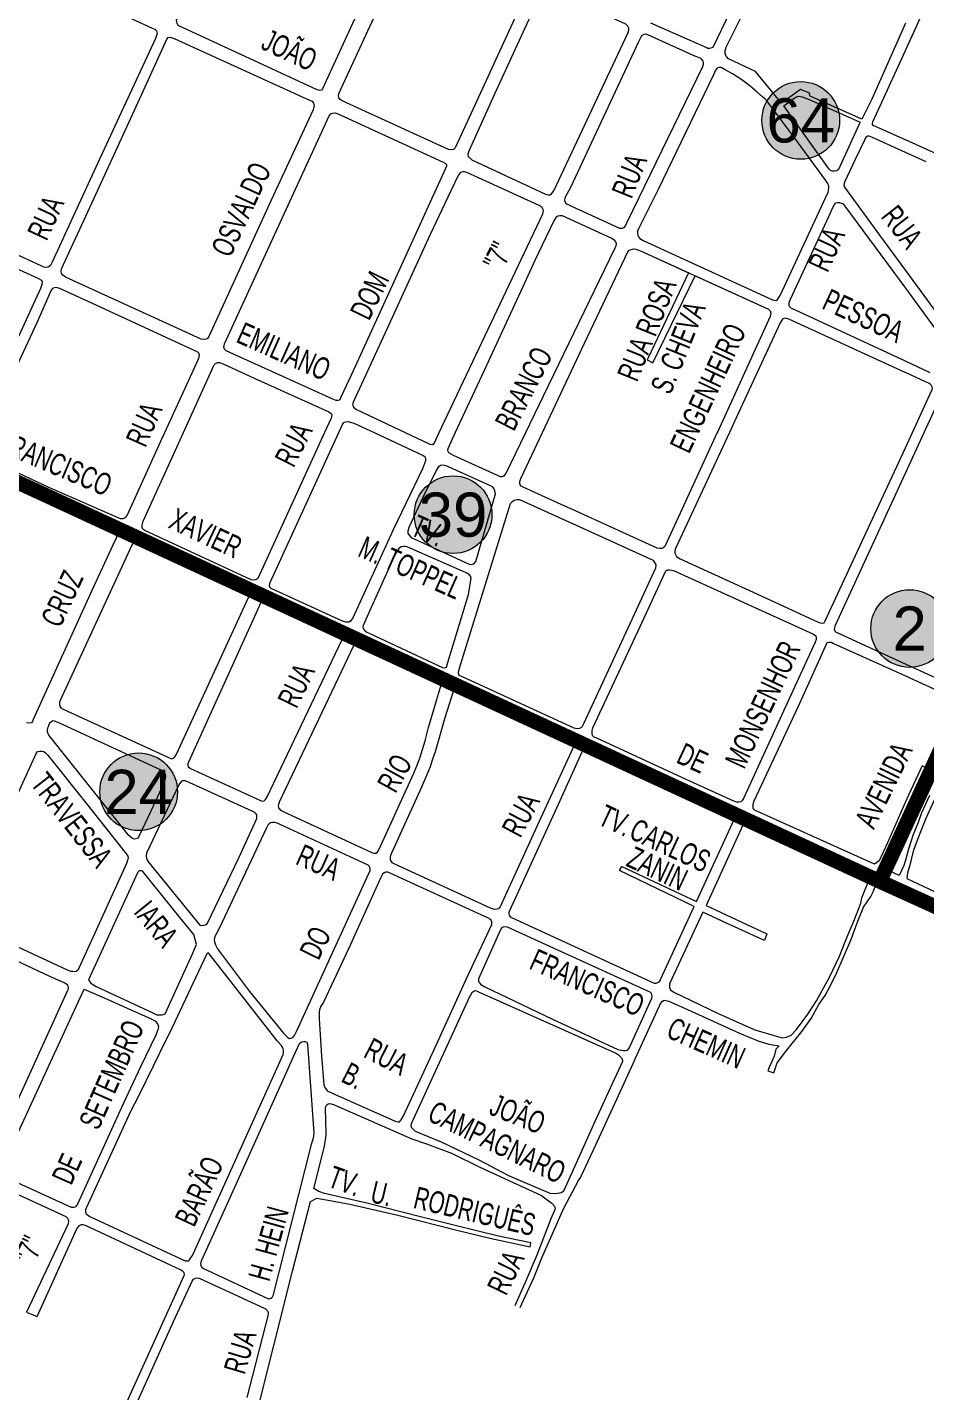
# Model space of a CAD drawing. Header units: millimetres. Extents: x 617885 to 663705, y 7172943 to 7234736.
# Drawn here: x 647603 to 648214, y 7182148 to 7183075 of the extents above; entities that cross this region are included whole.
import ezdxf
from ezdxf.enums import TextEntityAlignment as Align

# ---------------------------------------------------------------- set-up
doc = ezdxf.new("R2010")
doc.units = ezdxf.units.MM
for name, color, linetype in [('BAIRROS', 12, 'Continuous'), ('CMEI', 51, 'Continuous'), ('Equipamentos Públicos', 171, 'Continuous'), ('Escolas Municipais', 21, 'Continuous')]:
    doc.layers.add(name, color=color, linetype=linetype)
doc.layers.add('TOP_VIAS 10.000', color=7, linetype='Continuous', lineweight=9)
doc.layers.add('VIAS', color=7, linetype='Continuous', lineweight=5)
doc.styles.add('LDUP', font='LDUP.SHX')
doc.styles.get("Standard").update_dxf_attribs({"font": 'arial.ttf'})

msp = doc.modelspace()

# ---------------------------------------------------------------- hatches: boundary and pattern name
at = {"layer": 'CMEI', "true_color": 0xffff99}
h = msp.add_hatch(color=51, dxfattribs=at)
edge = h.paths.add_edge_path()
edge.add_arc((648202.93, 7182666.87), 26.4, 0, 360)
at = {"layer": 'Equipamentos Públicos', "true_color": 0xb3b3ff}
h = msp.add_hatch(color=151, dxfattribs=at)
edge = h.paths.add_edge_path()
edge.add_arc((648128.91, 7183012.17), 26.4, 0, 360)
h = msp.add_hatch(color=151, dxfattribs=at)
edge = h.paths.add_edge_path()
edge.add_arc((647892.62, 7182744.24), 26.4, 0, 360)
at = {"layer": 'Escolas Municipais'}
h = msp.add_hatch(color=21, dxfattribs=at)
edge = h.paths.add_edge_path()
edge.add_arc((647678.95, 7182555.9), 26.4, 0, 360)

# ---------------------------------------------------------------- linework, layer by layer
at = {"layer": 'BAIRROS', "lineweight": 40, "ltscale": 0.3, "const_width": 10}
for points in [[(647338.63, 7183238.88), (647837.5, 7184325.96), (648625.42, 7184374.74), (648591.28, 7184288.4), (648446.86, 7183982.95), (648825.21, 7183807.99), (648825.21, 7183807.99), (648846.28, 7183787.36), (648932.28, 7183702.31), (648957.44, 7183675.59), (648789.64, 7183531.31), (648725.53, 7183477.1), (648609.78, 7183399.82), (648579.81, 7183378.71), (648494.05, 7183322.27), (648554.5, 7183300.78), (648182.66, 7182495.01), (647174.21, 7182961.87), (647236.64, 7183017.35), (647338.62, 7183238.86)], [(648554.5, 7183300.78), (648182.69, 7182495.33), (648182.69, 7182495.33), (648182.69, 7182495.33), (648182.69, 7182495.33), (648182.66, 7182495.01), (648182.66, 7182495.01), (648908.21, 7182165.37)], [(647173.93, 7182961.99), (648182.39, 7182495.13), (648908.21, 7182165.37), (648881.73, 7182076.12)]]:
    msp.add_lwpolyline(points, dxfattribs=at)
at = {"layer": 'CMEI', "color": 7, "lineweight": 5}
msp.add_circle((648202.93, 7182666.87), 26.4, dxfattribs=at)
at = {"layer": 'Equipamentos Públicos', "color": 7, "lineweight": 5}
for centre in [(648128.91, 7183012.17), (647892.62, 7182744.24)]:
    msp.add_circle(centre, 26.4, dxfattribs=at)
at = {"layer": 'Escolas Municipais', "color": 7, "lineweight": 5}
msp.add_circle((647678.95, 7182555.9), 26.4, dxfattribs=at)
at = {"layer": 'VIAS', "color": 253}
for points in [[(647854.62, 7183147.31), (647854.89, 7183146.18), (647854.88, 7183144.78), (647803.98, 7183033.64), (647803.13, 7183032.81), (647802.01, 7183032.54), (647800.33, 7183032.84), (647705.85, 7183076.61), (647705.02, 7183078.02), (647704.76, 7183080.27), (647705.05, 7183081.39), (647755.94, 7183190.84), (647756.79, 7183191.68), (647758.47, 7183192.22), (647760.16, 7183191.93), (647852.95, 7183148.72)], [(647893.96, 7182993.64), (647892.89, 7182992.39), (647891.81, 7182992.09), (647889.43, 7182992.36), (647817.22, 7183025.55), (647815.86, 7183026.38), (647814.99, 7183027.46), (647814.79, 7183028.84), (647815.2, 7183030.99), (647865.42, 7183139.76), (647866.29, 7183140.64), (647867.64, 7183141.06), (647869, 7183141.15), (647871.7, 7183140.65), (647943.23, 7183107.52), (647944.38, 7183106.36), (647944.73, 7183105.3), (647944.75, 7183104.09), (647943.54, 7183101.08), (647903.65, 7183014.09)], [(647532.5, 7182950.26), (647530.03, 7182951.79), (647529.16, 7182952.76), (647528.96, 7182953.91), (647536.69, 7182971.68), (647563.36, 7183029.97), (647600.66, 7183111.15), (647601.88, 7183112.54), (647603.89, 7183113.1), (647606.79, 7183112.43), (647687.73, 7183075.16), (647689.92, 7183074.12), (647691.01, 7183072.93), (647691.48, 7183071.18), (647690.44, 7183067.87), (647651.24, 7182983.44), (647619.99, 7182915.31), (647619.11, 7182913.56), (647618.24, 7182912.93), (647617.28, 7182912.47), (647616.21, 7182912.22), (647614.62, 7182912.48), (647612.77, 7182913.35), (647586.66, 7182925.43)], [(647903.28, 7182991.35), (647902.77, 7182989.13), (647902.88, 7182987.57), (647905.19, 7182985.5), (647905.31, 7182985.43), (647955.46, 7182961.99), (647957.23, 7182961.52), (647958.4, 7182961.64), (647959.44, 7182962.2), (647961.04, 7182964.32), (648011.59, 7183071.93), (648012.11, 7183073.51), (648012.02, 7183074.94), (648011.39, 7183076.3), (648010.05, 7183077.66), (647958.38, 7183101.05), (647956.62, 7183101.87), (647955.27, 7183101.88), (647954.1, 7183101.26), (647952.96, 7183099.83), (647951.91, 7183097.83), (647920.57, 7183029.52)], [(648311.65, 7183039.39), (648312.21, 7183037.99), (648312.21, 7183036.31), (648311.37, 7183033.79), (648280.22, 7182965.18), (648278.82, 7182964.34), (648277.42, 7182964.34), (648275.45, 7182964.9), (648240.83, 7182980.48), (648233.62, 7182983.73), (648200, 7182998.86), (648178.22, 7183008.66), (648177.66, 7183009.5), (648177.66, 7183010.34), (648177.95, 7183011.18), (648200, 7183059.64), (648211.34, 7183084.56), (648212.18, 7183085.12), (648213.3, 7183085.12), (648214.42, 7183084.84), (648309.41, 7183041.08)], [(647698.17, 7183067.39), (647699.07, 7183068.41), (647700.43, 7183068.65), (647703.19, 7183067.94), (647795.11, 7183025.98), (647796.92, 7183025.24), (647797.88, 7183023.79), (647798.25, 7183022.3), (647797.45, 7183019.32), (647769.1, 7182958), (647726.56, 7182865.25), (647725.81, 7182863.97), (647724.79, 7182863.53), (647723.64, 7182863.33), (647721.42, 7182863.59), (647629.19, 7182905.62), (647627.36, 7182906.93), (647626.52, 7182908.13), (647626.3, 7182909.59), (647626.56, 7182911.23), (647647.09, 7182955.95), (647681.18, 7183029.99)], [(647968.55, 7182959.52), (647968.34, 7182957.75), (647969.16, 7182955.77), (647973.11, 7182953.91), (648005.79, 7182938.87), (648007.7, 7182938.89), (648008.84, 7182939.44), (648009.78, 7182940.45), (648010.91, 7182942.93), (648062.39, 7183048.81), (648062.87, 7183050.33), (648062.83, 7183051.56), (648062.54, 7183052.47), (648061.61, 7183053.49), (648060.78, 7183054.4), (648057.02, 7183055.91), (648025.08, 7183070.33), (648023.72, 7183070.72), (648022.24, 7183070.61), (648020.65, 7183069.66), (648018.66, 7183065.65), (647972.33, 7182966.67)], [(648147.72, 7182964.73), (648147.93, 7182966.18), (648147.94, 7182967.49), (648147.37, 7182969.3), (648146, 7182971.27), (648124.16, 7183001.02), (648106.63, 7183024.51), (648104.78, 7183026.6), (648102.91, 7183028.18), (648099.17, 7183031.56), (648094.44, 7183035.49), (648088.76, 7183039.67), (648082.62, 7183043.82), (648077.62, 7183046.6), (648074.74, 7183048.13), (648073.16, 7183048.06), (648072.12, 7183047.67), (648070.99, 7183046.36), (648069.65, 7183043.25), (648031.93, 7182965.3), (648018.55, 7182938.53), (648018.01, 7182936.82), (648017.99, 7182935.02), (648018.42, 7182933.32), (648019.57, 7182932.01), (648021.71, 7182930.57), (648109.67, 7182890.26), (648111.15, 7182889.92), (648112.19, 7182889.75), (648112.94, 7182890.09), (648113.63, 7182891.05), (648114.87, 7182893.18), (648147.45, 7182963.45)], [(647810.61, 7183017.2), (647812.65, 7183017.25), (647818.42, 7183014.91), (647885.88, 7182983.75), (647887.37, 7182982.86), (647888.08, 7182982.14), (647888.05, 7182981.18), (647887.27, 7182978.93), (647843.01, 7182882.17), (647823.6, 7182839.56), (647816.31, 7182824.11), (647815.69, 7182822.27), (647814.63, 7182821.77), (647813.19, 7182821.72), (647810.87, 7182822.62), (647738.34, 7182855.56), (647737.28, 7182856.78), (647736.81, 7182857.89), (647737.32, 7182860.25), (647808.44, 7183015.3), (647809.46, 7183016.54)], [(647953.97, 7182950.54), (647953.91, 7182951.69), (647953.2, 7182953.03), (647951.12, 7182954.44), (647902.03, 7182976.69), (647900.41, 7182977.24), (647899.16, 7182977.26), (647897.75, 7182976.72), (647896.28, 7182975.07), (647891, 7182964.39), (647877.1, 7182934.58), (647846.41, 7182867.74), (647824.87, 7182821.09), (647824.35, 7182819.05), (647824.98, 7182817.27), (647826.93, 7182815.7), (647860.13, 7182800), (647876.82, 7182792.11), (647878.54, 7182792.03), (647879.74, 7182792.64), (647880.87, 7182795), (647883.23, 7182800), (647953.6, 7182948.79)], [(647525.86, 7182862.99), (647509.51, 7182864.79), (647493.16, 7182867.17), (647491.13, 7182868.31), (647490.31, 7182869.52), (647490.09, 7182871.33), (647522.42, 7182940.66), (647523.09, 7182942.07), (647523.9, 7182942.94), (647525.16, 7182943.14), (647531.28, 7182940.78), (647610.54, 7182904.92), (647612.85, 7182903.55), (647613.27, 7182902.47), (647613.24, 7182900.64), (647612.18, 7182897.91), (647597.42, 7182865.75), (647595.84, 7182862.74), (647594.73, 7182861.44), (647593.28, 7182860.98), (647590.71, 7182860.84), (647571.84, 7182861.48)], [(648002.9, 7182925.53), (648003.44, 7182926.94), (648003.59, 7182928.21), (648003.23, 7182929.57), (648002.46, 7182930.52), (648000.18, 7182932.12), (647966.89, 7182947.32), (647965.07, 7182947.41), (647963.79, 7182947.19), (647962.41, 7182946.25), (647961.14, 7182943.96), (647947.91, 7182916.42), (647941.26, 7182901.51), (647913.75, 7182842.25), (647894.14, 7182800), (647889.05, 7182789.03), (647888.86, 7182787.79), (647889.43, 7182786.52), (647892.62, 7182784.61), (647924.59, 7182770.29), (647926.02, 7182770.13), (647927.32, 7182770.54), (647928.38, 7182772.02), (647942.01, 7182800), (647954.18, 7182824.97)], [(648282.22, 7182460.34), (648284.53, 7182462.64), (648330.06, 7182562.77), (648333.71, 7182570.81), (648333.42, 7182572.95), (648332.02, 7182574.93), (648318.73, 7182581.03), (648251.57, 7182611.84), (648248.57, 7182611.44), (648246.65, 7182609.86), (648224.27, 7182560.71), (648213.96, 7182537.79), (648212.46, 7182534.45), (648208.98, 7182525.34), (648205.26, 7182515.67), (648203.04, 7182506.13), (648201.4, 7182500.8), (648201.13, 7182498.8), (648201.07, 7182496.95), (648239.44, 7182478.92), (648279.82, 7182459.95)]]:
    msp.add_lwpolyline(points, close=True, dxfattribs=at)
for points in [[(648103.74, 7183133.93), (648069.23, 7183061.67)], [(648115.91, 7183023.95), (648098.18, 7183045.34), (648098.18, 7183045.34), (648098.18, 7183045.34), (648098.18, 7183045.34), (648079.88, 7183054.1), (648078.47, 7183055.51), (648077.63, 7183057.19), (648077.64, 7183059.43), (648078.32, 7183061.85), (648111.87, 7183129.72)], [(648065.87, 7183061.12), (648065.02, 7183061.4), (648026.92, 7183078.23)], [(648200, 7183078.35), (648177.11, 7183026.59), (648170.32, 7183013), (648135.22, 7183028.71), (648134.93, 7183029.58), (648135.1, 7183030.73), (648128.68, 7183033.28), (648115.91, 7183023.95), (648115.91, 7183023.95)], [(648066.99, 7183061.12), (648065.87, 7183061.12)], [(648068.39, 7183061.4), (648066.99, 7183061.12)], [(648069.23, 7183061.67), (648068.39, 7183061.4)], [(648117.31, 7183022), (648117.31, 7183022), (648123.71, 7183026.92), (648126.08, 7183028.19), (648127.53, 7183028.54), (648129.9, 7183028.25), (648134.53, 7183026.4), (648169.31, 7183010.98), (648168.59, 7183009.55), (648154.67, 7182978.7), (648153.54, 7182977.86), (648151.86, 7182977.58), (648150.46, 7182977.58), (648149.06, 7182978.14), (648148.22, 7182978.98), (648117.31, 7183022)], [(648214.07, 7182983.92), (648200, 7182990.37), (648177.57, 7183000.65), (648175.44, 7183001.46), (648174.17, 7183001.44), (648173.42, 7183000.94), (648172.74, 7182999.85), (648172.13, 7182998.64), (648165.91, 7182985.62), (648158.54, 7182970.09), (648158.27, 7182968.24), (648158.71, 7182966.75), (648182.33, 7182934.11), (648200, 7182910.07), (648231.78, 7182866.83)], [(648216.93, 7182840.62), (648200, 7182848.48), (648125.37, 7182883.11), (648122.68, 7182884.44), (648121.16, 7182885.62), (648120.93, 7182886.77), (648121.04, 7182888.49), (648121.87, 7182890.6), (648147.97, 7182946.85), (648150.71, 7182953.09), (648151.76, 7182955.06), (648152.8, 7182956.07), (648153.92, 7182956.28), (648155.21, 7182956.33), (648156.45, 7182955.98), (648157.7, 7182955.39), (648158.9, 7182953.99), (648200, 7182898.06), (648228.27, 7182859.59)], [(647953.3, 7182800), (647981.87, 7182860.73), (648011.42, 7182922.93), (648012.37, 7182923.9), (648013.75, 7182924.55)], [(648013.75, 7182924.55), (648015.24, 7182924.91), (648016.77, 7182924.71), (648020.04, 7182923.45), (648052.67, 7182908.58), (648025.27, 7182850.92), (648024.51, 7182849.4), (648028.32, 7182847.42), (648057.1, 7182906.47), (648107.02, 7182883.8)], [(648020.04, 7182923.45), (648107.02, 7182883.8), (648108.21, 7182882.73), (648108.65, 7182881.18), (648108.18, 7182879.02), (648072.45, 7182800.72), (648072.12, 7182800)], [(647572.78, 7182784.03), (647617.13, 7182763.23), (647666.36, 7182741.65), (647668.43, 7182741.55), (647670.01, 7182742.26), (647671.05, 7182743.74), (647694.91, 7182796.28), (647696.63, 7182800), (647719.27, 7182849.09), (647720.16, 7182851.21), (647720.21, 7182852.73), (647719.98, 7182853.74), (647719.18, 7182854.67), (647655.93, 7182883.92), (647625.46, 7182897.84), (647622.82, 7182898.59), (647621.58, 7182898.38), (647620.4, 7182897.85), (647619.56, 7182896.83), (647609.68, 7182874.65), (647588.54, 7182828.86)], [(648204.76, 7182800), (648218.01, 7182828.87), (648218.35, 7182830.01), (648218.27, 7182831.14), (648217.77, 7182831.92), (648216.96, 7182832.83), (648215.98, 7182833.52), (648213.78, 7182834.52), (648200, 7182840.81), (648199.78, 7182840.91), (648120.72, 7182877.04), (648119.2, 7182877.65), (648117.79, 7182877.68), (648116.58, 7182877.05), (648115.18, 7182875.09), (648083.71, 7182807.15), (648080.39, 7182800)], [(647805.35, 7182800), (647759.92, 7182700.96), (647758.62, 7182699.88), (647757.24, 7182699.71), (647755.48, 7182699.99), (647683.12, 7182733.5), (647681.9, 7182734.36), (647681.31, 7182735.51), (647681.3, 7182737.06), (647682.08, 7182739.91), (647709.44, 7182800), (647730.38, 7182845.98), (647731.24, 7182846.99), (647732.45, 7182847.6), (647733.82, 7182847.62), (647736.3, 7182846.85), (647757.54, 7182836.97), (647771.04, 7182830.98), (647808.21, 7182814.08), (647809.77, 7182813.05), (647810.32, 7182811.84), (647809.8, 7182809.72), (647805.34, 7182800)], [(648235.89, 7182626.28), (648200, 7182642.75), (648152.78, 7182664.42), (648151.85, 7182666.06), (648152.39, 7182668.77), (648200, 7182772.36), (648212.7, 7182800), (648224.72, 7182826.14)], [(647839.11, 7182800), (647872.41, 7182784.56), (647873.45, 7182783.7), (647873.89, 7182782.43), (647874, 7182780.83), (647871.88, 7182775.45), (647851.94, 7182733.86), (647824.47, 7182674.23), (647822.91, 7182671.97), (647821.8, 7182671.19), (647820.04, 7182671.09), (647817.54, 7182671.79), (647769.11, 7182694.06), (647768.15, 7182694.88), (647767.8, 7182696.06), (647768.27, 7182698.23), (647815.04, 7182800), (647817.56, 7182805.48), (647818.4, 7182806.82), (647819.43, 7182807.42), (647821.24, 7182807.48), (647825.25, 7182806.42), (647839.1, 7182800)], [(647938.25, 7182764.42), (647937.97, 7182765.58), (647937.93, 7182766.83), (647938.64, 7182768.85), (647953.3, 7182800)], [(648072.11, 7182800), (648045.65, 7182742.38), (648036.59, 7182722.6), (648035.51, 7182721.7), (648034.49, 7182721.29), (648033.16, 7182721.23), (648031.39, 7182721.48), (647973.75, 7182747.74), (647968.54, 7182750.08), (647940.35, 7182762.93), (647938.88, 7182763.62), (647938.25, 7182764.42)], [(648080.39, 7182800), (648043.85, 7182721.18), (648043.27, 7182719.71), (648043.35, 7182718), (648044.48, 7182715.71), (648046.97, 7182714.33), (648099.01, 7182690.35), (648140.69, 7182671.12), (648142.19, 7182670.64), (648143.76, 7182670.56), (648144.9, 7182670.83), (648145.58, 7182672.06), (648146.86, 7182675.11), (648192.66, 7182773.66), (648200, 7182789.65), (648204.76, 7182800)], [(648097.24, 7182549.82), (648127.06, 7182613.57), (648140.02, 7182642.28), (648146.88, 7182657.46), (648148.08, 7182657.66), (648149.52, 7182657.57), (648150.62, 7182657.01), (648200, 7182634.66), (648233.21, 7182619.65)], [(648007.22, 7182505.18), (648007.29, 7182505.16), (648058.02, 7182481.3), (648083.77, 7182536.98), (648084.12, 7182537.98), (648084.07, 7182538.86), (648083.62, 7182539.47), (648083, 7182539.96), (648081.97, 7182540.55), (648042.45, 7182558.6), (647985, 7182585.02), (647983.95, 7182585.37), (647983.17, 7182585.44), (647982.39, 7182585.22), (647981.53, 7182584.82), (647980.79, 7182584.1), (647979.93, 7182582.33), (647964.04, 7182547.28), (647931, 7182474.91), (647930.56, 7182473.96), (647930.48, 7182472.88), (647930.74, 7182472.07), (647931.31, 7182471.29), (647932.38, 7182470.46), (648029.33, 7182425.88), (648030.64, 7182425.84), (648031.74, 7182426.21), (648033.09, 7182427.27), (648033.54, 7182428.36), (648056.46, 7182477.91), (648005.79, 7182502.43), (648007.22, 7182505.19)], [(648200, 7182509.34), (648199, 7182505.83), (648195.89, 7182498.93), (648184.7, 7182504.2), (648184.65, 7182507.87), (648188.2, 7182515.6), (648197.8, 7182538.08), (648200, 7182542.88), (648213.56, 7182572.42), (648211.53, 7182573.59), (648202.04, 7182553.67), (648200, 7182548.99), (648187.91, 7182521.27), (648182.31, 7182509.02), (648178.93, 7182506.68), (648101.03, 7182541.83), (648097.83, 7182543.3), (648096.68, 7182544.61), (648096.46, 7182545.81), (648096.58, 7182547.5), (648097.24, 7182549.82)], [(648216.49, 7182553.29), (648210.89, 7182541.52)], [(648210.89, 7182541.52), (648208.6, 7182535.1), (648205.11, 7182526.24), (648202.18, 7182517), (648200, 7182509.34)]]:
    msp.add_lwpolyline(points, dxfattribs=at)
at = {"layer": 'VIAS', "color": 253, "flags": 128}
for points in [[(647570.9, 7182775.98), (647662.43, 7182733.52), (647663.02, 7182732.87), (647663.63, 7182732.11), (647663.97, 7182731.17), (647664.02, 7182729.9), (647663.58, 7182728.32), (647661.34, 7182723.48), (647647.18, 7182692.65), (647607.34, 7182605.14), (647606.8, 7182603.75), (647606.23, 7182602.79), (647604.19, 7182602.49), (647602.79, 7182602.87)], [(647586.46, 7182531.55), (647609.44, 7182582.28), (647609.92, 7182583.02), (647610.64, 7182583.34), (647611.82, 7182583.57), (647613.13, 7182583.62), (647614.52, 7182583.35), (647615.63, 7182582.47), (647617.02, 7182581.05), (647642.98, 7182548.51), (647670.7, 7182513.52), (647671.59, 7182512.11), (647671.91, 7182511.08), (647671.64, 7182510.02), (647670.72, 7182507.12), (647638.56, 7182436.42), (647637.95, 7182435.36), (647637.32, 7182434.39), (647636.56, 7182433.89), (647635.51, 7182433.66), (647634.32, 7182433.68), (647632.75, 7182433.88), (647630.53, 7182434.71), (647559.95, 7182467.44)], [(647578.47, 7182306.49), (647630.93, 7182421.13), (647631.29, 7182421.92), (647631.3, 7182422.92), (647631.05, 7182423.81), (647630.48, 7182424.69), (647629.55, 7182425.48), (647628.32, 7182426.14), (647615.21, 7182432.07), (647556.39, 7182459.51)], [(647714.28, 7182239), (647715.47, 7182240.76), (647777.21, 7182377.49), (647777.41, 7182378.41), (647777.44, 7182379.48), (647777.41, 7182380.32), (647777.24, 7182381.31), (647776.77, 7182382.31), (647775.73, 7182383.76), (647773.15, 7182386.68), (647747.27, 7182419.8), (647726.8, 7182445.81), (647726.52, 7182446.24), (647726.15, 7182446.45), (647725.68, 7182446.31), (647725.38, 7182445.9), (647725.07, 7182445.34), (647699.83, 7182391.93)], [(647586.97, 7182302.16), (647617.73, 7182369.24), (647641.85, 7182421.71), (647657.47, 7182414.9), (647668.6, 7182410.04), (647679.29, 7182405.15), (647686.99, 7182401.93), (647690.39, 7182400.09), (647692.03, 7182397.71), (647692.48, 7182396.3), (647691.93, 7182394.13), (647690.67, 7182390.58), (647680.24, 7182368.9), (647671.92, 7182351.19), (647667.18, 7182341.43), (647637.38, 7182275.57), (647636.11, 7182273.87), (647634.8, 7182273.41), (647633.24, 7182273.4), (647591.72, 7182292.34)], [(647699.83, 7182391.93), (647697.52, 7182387.06), (647689.04, 7182369.98), (647678.83, 7182349.09), (647673.37, 7182338.62), (647643.37, 7182273.03), (647642.86, 7182271.75), (647642.85, 7182270.32), (647643.37, 7182268.97), (647644.26, 7182268.36), (647645.69, 7182267.31), (647710.53, 7182237.18), (647711.71, 7182237.06), (647712.72, 7182237.19), (647713.58, 7182237.85), (647714.28, 7182239)]]:
    msp.add_lwpolyline(points, dxfattribs=at)
for points in [[(647872.28, 7182756.27), (647862.67, 7182735.54), (647861.85, 7182733.11), (647861.95, 7182731.46), (647862.76, 7182730.39), (647864.2, 7182728.76), (647866.72, 7182727.63), (647903.67, 7182710.51), (647905.12, 7182710.29), (647906.73, 7182710.75), (647908.11, 7182712.49), (647921.44, 7182758.37), (647921.09, 7182760.53), (647920.05, 7182762.43), (647918.15, 7182763.81), (647887.94, 7182777.39), (647885.98, 7182777.81), (647884.11, 7182777.59), (647882.48, 7182776.6), (647881.1, 7182774.25)], [(647981.46, 7182734.56), (647938.06, 7182754.32), (647935.87, 7182754.36), (647934.14, 7182753.96), (647932.6, 7182752.75), (647931.43, 7182751.62), (647896.56, 7182639.04), (647896.08, 7182636.82), (647896.47, 7182635.1), (647899.21, 7182633.98), (647974.73, 7182599.47), (647977.01, 7182598.85), (647978.84, 7182599.12), (647980.35, 7182600.11), (647981.47, 7182602.24), (648015.87, 7182676.53), (648030.46, 7182708.1), (648030.61, 7182709.92), (648030.26, 7182711.1), (648029.59, 7182712.29), (648028.81, 7182713.06), (648026.86, 7182714.01)], [(647692.56, 7182719.23), (647678.59, 7182725.74), (647677.49, 7182725.95), (647676.67, 7182725.79), (647675.68, 7182725.23), (647674.95, 7182724.7), (647674.35, 7182723.47), (647625.45, 7182617.4), (647625.12, 7182616.12), (647625.15, 7182615.16), (647625.44, 7182614.04), (647626.1, 7182613.06), (647627.64, 7182611.98), (647700.77, 7182578.43), (647701.61, 7182578.29), (647702.52, 7182578.67), (647703.52, 7182579.66), (647704.75, 7182581.49), (647753.5, 7182688.01), (647753.84, 7182688.86), (647753.79, 7182689.74), (647753.41, 7182690.55), (647752.88, 7182691.23), (647751.72, 7182691.99)], [(647836.12, 7182679.19), (647831.47, 7182668.9), (647831.2, 7182667.66), (647831.95, 7182666.3), (647833.18, 7182664.93), (647836.02, 7182663.5), (647885.44, 7182640.33), (647886.91, 7182640.13), (647888.07, 7182640.62), (647888.92, 7182643.07), (647903.09, 7182689.91), (647904.94, 7182701.12), (647904.52, 7182702.5), (647903.13, 7182703.97), (647861.83, 7182722.12), (647860.35, 7182722.6), (647858.84, 7182722.72), (647857.42, 7182722.42), (647855.88, 7182721.36), (647854.58, 7182719.75), (647852.41, 7182715.42)], [(648051.07, 7182564.18), (647990.28, 7182592.26), (647988.52, 7182593), (647987.41, 7182594.08), (647987.11, 7182595.55), (647987.1, 7182597.43), (647987.61, 7182599.28), (648019.72, 7182668.26), (648037.28, 7182706.12), (648038.49, 7182706.75), (648039.76, 7182706.79), (648042.35, 7182706.37), (648137.49, 7182662.97), (648139.05, 7182661.85), (648139.43, 7182660.81), (648139.48, 7182659.52), (648138.82, 7182657.6), (648118.24, 7182613.12), (648089.94, 7182551.38), (648089.13, 7182549.98), (648088.18, 7182549.11), (648086.92, 7182548.87), (648085.57, 7182548.85), (648083.5, 7182549.64)], [(647774.83, 7182681.5), (647765.85, 7182685.49), (647764.69, 7182685.67), (647763.58, 7182685.44), (647762.58, 7182684.98), (647761.82, 7182684.31), (647761.08, 7182682.58), (647712.78, 7182575.98), (647712.27, 7182574.99), (647712.29, 7182573.92), (647712.63, 7182572.91), (647714.17, 7182571.81), (647761.81, 7182549.95), (647763.21, 7182549.57), (647764.25, 7182549.8), (647764.9, 7182550.4), (647765.59, 7182551.32), (647766.37, 7182552.5), (647817.29, 7182659.44), (647817.71, 7182660.51), (647817.66, 7182661.35), (647817.16, 7182662.27), (647816.49, 7182662.91), (647814.31, 7182664.01)], [(647809.94, 7182623.72), (647774.4, 7182548.92), (647773.91, 7182547.37), (647773.8, 7182545.98), (647773.93, 7182544.91), (647775.25, 7182543.45), (647777.14, 7182542.42), (647837.92, 7182514.53), (647838.99, 7182514.23), (647840.06, 7182514.17), (647841.27, 7182514.8), (647842.34, 7182516.9), (647865.91, 7182568.57), (647867.95, 7182573.58), (647870.04, 7182578.84), (647873.58, 7182590.48), (647875.89, 7182599.5), (647884.55, 7182628.49), (647884.39, 7182630.15), (647883.73, 7182630.63), (647882.49, 7182631.45), (647880.98, 7182632.39), (647828.38, 7182656.59), (647827.52, 7182656.84), (647826.68, 7182656.81), (647825.1, 7182655.51)], [(647914.34, 7182617.34), (647897, 7182625.27), (647895.81, 7182625.9), (647894.63, 7182626.03), (647893.85, 7182625.91), (647893.07, 7182625.42), (647887.09, 7182606.24), (647880.37, 7182583.07), (647878.68, 7182578.08), (647877, 7182572.86), (647875.94, 7182570.14), (647871.1, 7182559.02), (647850.86, 7182514.22), (647850.21, 7182512.61), (647849.9, 7182511.39), (647849.98, 7182509.68), (647850.94, 7182507.85), (647852.87, 7182506.94), (647917.78, 7182477.01), (647919.95, 7182476.28), (647921.15, 7182476.14), (647922.39, 7182476.34), (647923.42, 7182476.71), (647924.56, 7182477.6), (647949.87, 7182532.49), (647974.45, 7182586.29), (647974.8, 7182587.31), (647974.7, 7182588.05), (647974.46, 7182588.92), (647974.05, 7182589.9), (647973.27, 7182590.48), (647938.47, 7182606.47)], [(647687.16, 7182542.78), (647678.91, 7182525.06), (647678.1, 7182524.12), (647677.09, 7182523.85), (647675.84, 7182523.81), (647674.68, 7182524.16), (647673.8, 7182524.78), (647672.34, 7182526.29), (647617.96, 7182594.32), (647617.38, 7182595.3), (647617.1, 7182596.65), (647617.08, 7182597.96), (647617.25, 7182599.3), (647617.59, 7182600.26), (647618.42, 7182602.32), (647619.01, 7182603.18), (647619.77, 7182603.75), (647620.54, 7182604.29), (647621.63, 7182604.23), (647624.03, 7182603.27), (647694.53, 7182570.55), (647696.26, 7182569.07), (647697.04, 7182567.86), (647697.12, 7182566.54), (647697.03, 7182564.78), (647696.03, 7182561.85)], [(647723.24, 7182557.68), (647711.3, 7182563.07), (647710.33, 7182563.41), (647709.57, 7182563.46), (647708.74, 7182563.33), (647707.95, 7182562.92), (647706.84, 7182561.65), (647706.34, 7182560.71), (647684.37, 7182514.31), (647684.12, 7182512.41), (647684.19, 7182510.91), (647684.66, 7182509.48), (647685.61, 7182508.09), (647720.47, 7182465.22), (647721.73, 7182465.04), (647723.22, 7182465.27), (647725.1, 7182465.82), (647725.73, 7182466.72), (647746.98, 7182511.07), (647759.22, 7182537.84), (647759.33, 7182539.28), (647759.26, 7182540.36), (647758.61, 7182541.13), (647757.8, 7182541.83), (647756.09, 7182542.71)], [(647777.47, 7182391.88), (647780.3, 7182388.97), (647781.24, 7182388.34), (647782.39, 7182388.47), (647783.74, 7182388.97), (647784.75, 7182390.19), (647786.18, 7182393.05), (647836.22, 7182502.54), (647836.33, 7182503.33), (647836.13, 7182504.45), (647835.69, 7182505.34), (647834.85, 7182506.07), (647822.74, 7182511.78), (647772.71, 7182534.71), (647771.19, 7182535.01), (647769.94, 7182535.09), (647768.62, 7182534.87), (647767.59, 7182534.19), (647766.7, 7182533.22), (647765.87, 7182531.36), (647733.71, 7182462.98), (647731.81, 7182459.62), (647730.79, 7182457.5), (647730.37, 7182455.51), (647730.48, 7182453.97), (647731.17, 7182451.81), (647732.53, 7182449.22), (647754.31, 7182420.17)], [(648064.53, 7182478.66), (648105.85, 7182459.32), (648104.24, 7182454.79), (648078.89, 7182466.33), (648062.46, 7182474.02), (648039.82, 7182425.33), (648039.68, 7182423), (648040.44, 7182421.35), (648042.7, 7182419.7), (648072.23, 7182405.42), (648097.7, 7182394.26), (648116.23, 7182388.69), (648119.16, 7182389.16), (648122.32, 7182390.57), (648126.12, 7182394.46), (648133.81, 7182404.85), (648139.52, 7182413.95), (648148.5, 7182429.89), (648155.35, 7182444.15), (648160.9, 7182458.46), (648164.95, 7182468.04), (648169.64, 7182480.3), (648170.32, 7182483.82), (648173.06, 7182490.67), (648175.38, 7182496.12), (648174.95, 7182498.41), (648093.72, 7182534.85), (648092.76, 7182535.05), (648091.67, 7182535.01), (648090.62, 7182534.67), (648089.56, 7182533.15)], [(647696.94, 7182404.96), (647715.47, 7182445.72), (647718.32, 7182452.23), (647716.46, 7182458.85), (647707.19, 7182470.36), (647681.78, 7182501.65), (647681, 7182502.13), (647680.06, 7182502.24), (647679.33, 7182502.1), (647678.48, 7182501.25), (647677.11, 7182498.41), (647644.8, 7182428.02), (647646.55, 7182425.95), (647650.09, 7182423.6), (647688.5, 7182405.75), (647691.41, 7182404.35), (647694.82, 7182404.36)], [(647821.78, 7182449.59), (647804.55, 7182413.05), (647802.77, 7182410.34), (647801.84, 7182407.79), (647801.58, 7182406.06), (647801.68, 7182401.54), (647803.23, 7182376.34), (647804.69, 7182356.67), (647805.41, 7182355.05), (647807.13, 7182352.63), (647812.12, 7182350.47), (647853.31, 7182331.99), (647855.12, 7182331.62), (647856.25, 7182331.73), (647857.4, 7182332.94), (647858.66, 7182335.15), (647881.41, 7182384.18), (647901.97, 7182429.52), (647919.06, 7182465.76), (647919.05, 7182466.7), (647918.94, 7182467.63), (647918.51, 7182468.6), (647917.93, 7182469.16), (647917.05, 7182469.84), (647869.55, 7182491.62), (647849.92, 7182500.58), (647848.86, 7182501.09), (647848.02, 7182501.31), (647846.77, 7182501.27), (647845.73, 7182500.83), (647844.67, 7182499.87), (647843.36, 7182497.33)], [(647966.39, 7182447.13), (647929.65, 7182463.97), (647928.37, 7182464.14), (647926.62, 7182463.93), (647925.43, 7182463.16), (647924.73, 7182461.56), (647909.85, 7182428.79), (647909.9, 7182427.23), (647910.38, 7182426.31), (647911.58, 7182424.98), (647914.1, 7182423.36), (647960.11, 7182401.49), (648004.65, 7182380.79), (648008.23, 7182380.15), (648009.83, 7182380.16), (648011.07, 7182380.36), (648012.4, 7182381.65), (648027.8, 7182415.77), (648027.97, 7182416.89), (648027.76, 7182418.03), (648027.38, 7182418.86), (648026.59, 7182419.65), (648024.97, 7182420.36)], [(647866.88, 7182325.35), (647884.53, 7182317.99), (647910.11, 7182305.8), (647930.38, 7182295.17), (647958.3, 7182283.1), (647962.53, 7182282.85), (647966.02, 7182283.51), (647967.88, 7182284.69), (647973.52, 7182297.1), (647988.19, 7182329.96), (647996.89, 7182348.92), (648008.02, 7182372.88), (648007.84, 7182374.2), (648005.84, 7182376.4), (648002.98, 7182378.23), (647967.05, 7182394.32), (647910.13, 7182419.79), (647908.76, 7182420.45), (647907.31, 7182420.76), (647905.38, 7182419.34), (647904.24, 7182417.29), (647903.89, 7182416.62), (647864.11, 7182330.36), (647863.97, 7182329.2), (647864.17, 7182328)], [(647784.43, 7182376.42), (647788.19, 7182384.86), (647789.68, 7182385.91), (647791.1, 7182386.13), (647792.21, 7182386.11), (647793.18, 7182385.69), (647793.72, 7182384.26), (647797.89, 7182324.21), (647797.87, 7182321.92), (647797.32, 7182319.6), (647796.28, 7182316.21), (647770.22, 7182213.43), (647769.53, 7182211.96), (647768.63, 7182211.29), (647767.37, 7182211.13), (647722.86, 7182231.85), (647721.91, 7182232.71), (647721.33, 7182233.91), (647721.29, 7182235.04), (647721.72, 7182237.28), (647747.38, 7182294.31), (647779, 7182364.35)]]:
    msp.add_lwpolyline(points, close=True, dxfattribs=at)
at = {"layer": 'VIAS', "color": 253, "ltscale": 0.3}
for points in [[(647938.28, 7182205.39), (647940.55, 7182210.38), (647947.44, 7182225.57), (647953.06, 7182239.27), (647953.06, 7182239.27), (647967.96, 7182272.88), (647967.96, 7182272.88), (647977.76, 7182291.72), (647979.44, 7182294.05), (647979.89, 7182295.14), (647989.44, 7182315.55), (648003.95, 7182347.03), (648014.94, 7182371.16), (648016.39, 7182374.47), (648032.97, 7182410.44), (648033.6, 7182412.06), (648034.88, 7182413.7), (648036.03, 7182414.21), (648039.37, 7182413.69), (648054.46, 7182406.84), (648087.18, 7182391.86), (648100.52, 7182386.52), (648107.12, 7182384.38), (648114.19, 7182383.25), (648112.04, 7182380.93), (648110.81, 7182376.19), (648109.29, 7182372.54), (648107.59, 7182369.2), (648106.59, 7182366.31), (648110.54, 7182364.89), (648112.8, 7182371.74), (648118.58, 7182379.1), (648129.7, 7182393), (648136.04, 7182401.92), (648141.29, 7182411.29), (648145.44, 7182417.41), (648149.42, 7182424.67), (648153.4, 7182433.04), (648157.78, 7182443.12), (648162.87, 7182455.03), (648167.77, 7182467.92), (648171.53, 7182477.5), (648176.44, 7182484.7), (648178.13, 7182487.99), (648179.59, 7182491.38), (648180.35, 7182493.87), (648181.92, 7182495.58), (648182.69, 7182495.33), (648188.31, 7182492.74), (648200, 7182487.06), (648201.01, 7182486.56), (648277.24, 7182451.31)], [(647757.98, 7182128.32), (647783.43, 7182230.2), (647795.74, 7182277.39), (647799.94, 7182279.79), (647810.14, 7182277.99), (647822.44, 7182275.69), (647855.16, 7182268.29), (647896.04, 7182257.87), (647917.72, 7182252.65), (647945.02, 7182246.78), (647945.55, 7182249.48), (647923.5, 7182254.02), (647893.96, 7182261.12), (647870.38, 7182266.97), (647834.03, 7182276.36), (647805.27, 7182282.82), (647801.41, 7182284.37), (647797.97, 7182286.39), (647805.29, 7182315.13), (647805.64, 7182318.08), (647806.15, 7182320.77), (647806.36, 7182323.73), (647805.84, 7182340.89), (647806.12, 7182341.96), (647806.71, 7182342.95), (647807.7, 7182343.78), (647808.9, 7182343.98), (647811.28, 7182343.47), (647864.58, 7182319.98), (647874.5, 7182316.59), (647891.6, 7182310.44), (647910.83, 7182300.85), (647952.67, 7182281.62), (647956.58, 7182278.61), (647959.83, 7182276.43), (647961.48, 7182274.42), (647961.99, 7182272.6), (647959.09, 7182265.65), (647959.09, 7182265.65), (647959.09, 7182265.65), (647959.09, 7182265.65), (647959.09, 7182265.65), (647959.09, 7182265.65), (647959.09, 7182265.65), (647949.5, 7182241.1), (647942.34, 7182224.03), (647934.69, 7182206.48)], [(647585.67, 7182287.47), (647629.36, 7182267.37), (647630.64, 7182266.24), (647631.09, 7182265.05), (647631.3, 7182264.06), (647630.95, 7182262.21), (647602.81, 7182202.35), (647609.96, 7182199.44), (647636.61, 7182258.38), (647638.64, 7182261.28), (647640.07, 7182261.93), (647641.08, 7182261.95), (647642.57, 7182261.37), (647707.67, 7182231.07), (647708.67, 7182230.48), (647709.33, 7182229.78), (647709.62, 7182228.97), (647709.78, 7182228.17), (647709.68, 7182226.94), (647682.64, 7182167.44), (647664.21, 7182126.29)], [(647652.53, 7182084.68), (647683.55, 7182153.59), (647702.58, 7182195.85), (647715.21, 7182223.37), (647716.29, 7182224.64), (647717.55, 7182225.46), (647718.69, 7182225.66), (647720.05, 7182225.33), (647763.82, 7182205.19), (647764.83, 7182204.78), (647765.85, 7182203.88), (647766.54, 7182203.18), (647766.93, 7182201.96), (647766.89, 7182200.81), (647752.56, 7182144.27)]]:
    msp.add_lwpolyline(points, dxfattribs=at)

# ---------------------------------------------------------------- texts
at = {"layer": 'CMEI', "color": 7}
msp.add_text('2', height=30, dxfattribs=at).set_placement((648202.93, 7182666.87), align=Align.MIDDLE_CENTER)
at = {"layer": 'Equipamentos Públicos', "color": 7}
for s, p in [('64', (648128.91, 7183012.17)), ('39', (647892.62, 7182744.24))]:
    msp.add_text(s, height=30, dxfattribs=at).set_placement(p, align=Align.MIDDLE_CENTER)
at = {"layer": 'Escolas Municipais', "color": 7}
msp.add_text('24', height=30, dxfattribs=at).set_placement((647678.95, 7182555.9), align=Align.MIDDLE_CENTER)
at = {"layer": 'TOP_VIAS 10.000', "color": 251, "style": 'LDUP', "width": 0.69}
for s, rotation, p in [('JOÃO', 335, (647761.23, 7183061.15)), ('OSVALDO', 65, (647741.25, 7182918.24)), ('RUA', 68, (648013.89, 7182958.25)), ('RUA', 65, (647616.38, 7182929.64)), ('RUA', 308, (648182.87, 7182946.68)), ('RUA', 65, (648147.05, 7182908.14)), ('"7"', 63, (647925.71, 7182908.78)), ('DOM', 64, (647835.54, 7182875.43)), ('RUA ROSA', 68, (648017.68, 7182833.76)), ('PESSOA', 335, (648142.52, 7182884.62)), ('S. CHEVA', 68, (648040.36, 7182825.11)), ('EMILIANO', 336, (647744.42, 7182861.78)), ('ENGENHEIRO', 65, (648052.99, 7182785.01)), ('BRANCO', 63, (647933.93, 7182800.22)), ('RUA', 66, (647683.47, 7182789.23)), ('RUA', 63, (647784.25, 7182775.55)), ('FRANCISCO', 337, (647581.46, 7182788.3)), ('XAVIER', 335, (647698.37, 7182735.61)), ('TV.', 336, (647862.78, 7182730.89)), ('M. TOPPEL', 336, (647827.05, 7182716.39)), ('CRUZ', 65, (647625.59, 7182666.6)), ('MONSENHOR', 65, (648090.51, 7182570.63)), ('RUA', 64, (647786.3, 7182611.8)), ('DE', 335, (648043.54, 7182576.08)), ('RIO', 61, (647853.57, 7182554.27)), ('AVENIDA', 64, (648178.63, 7182529.76)), ('TRAVESSA', 308, (647604.92, 7182561.32)), ('RUA', 62, (647938.37, 7182523.93)), ('TV.', 335, (647990.2, 7182534.14)), ('CARLOS', 335, (648011.3, 7182524.75)), ('RUA', 336, (647784.83, 7182507.08)), ('ZANIN', 335, (648009.53, 7182505.78)), ('IARA', 309, (647674.94, 7182473.94)), ('DO', 64, (647801.21, 7182440.71)), ('FRANCISCO', 336, (647943.56, 7182435.97)), ('SETEMBRO', 66, (647651.62, 7182325.25)), ('CHEMIN', 336, (648036.66, 7182389.54)), ('RUA', 333, (647830.95, 7182375.89)), ('B.', 333, (647815.74, 7182359.29)), ('JOÃO', 338, (647916.31, 7182337.01)), ('CAMPAGNARO', 334, (647874.29, 7182333.01)), ('DE', 66, (647633.14, 7182287.88)), ('BARÃO', 65, (647716.64, 7182259.39)), ('TV.', 340.44058, (647806.58, 7182287.91)), ('U.', 346.71353, (647835.73, 7182277.19)), ('RODRIGUÊS', 346.71353, (647864.88, 7182273.21)), ('H. HEIN', 74.58415, (647767.67, 7182222.44)), ('"7"', 64, (647607.26, 7182233.43)), ('RUA', 64, (647928.71, 7182212.81)), ('RUA', 73.33917, (647750.9, 7182159.27))]:
    msp.add_text(s, height=15, rotation=rotation, dxfattribs=at).set_placement(p)

doc.saveas('drawing.dxf')
